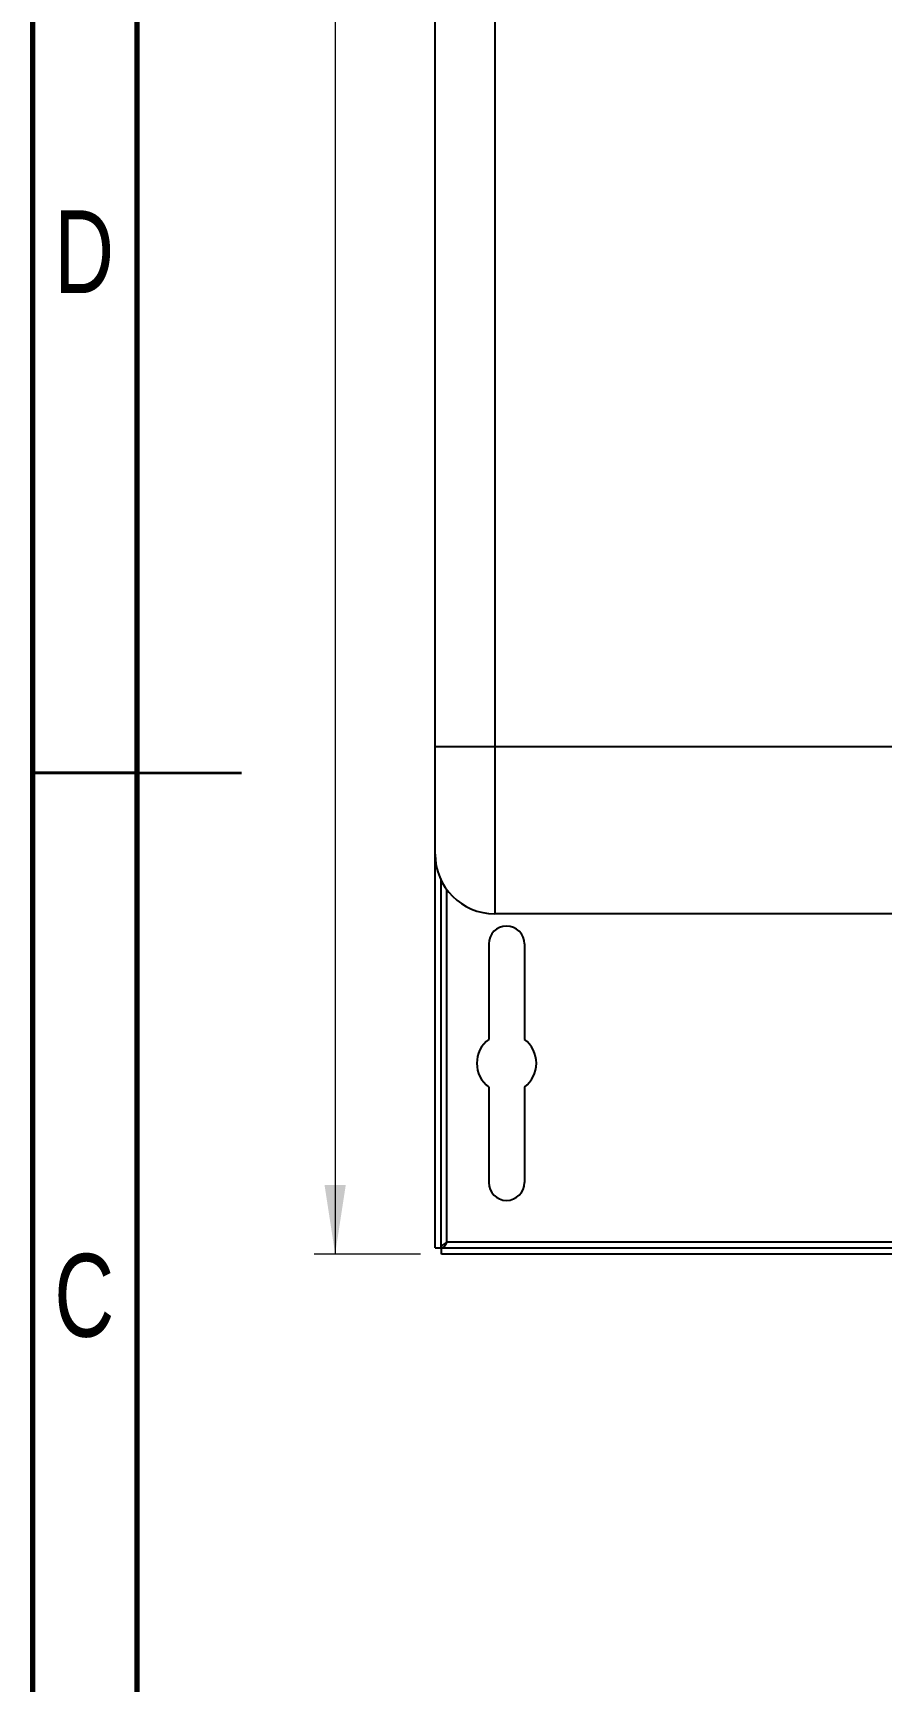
# Model space of a CAD drawing. Header units: millimetres. Extents: x 15 to 415, y 5 to 292.
# Drawn here: x 15 to 55.7, y 105 to 183.9 of the extents above; entities that cross this region are included whole.
import ezdxf

# ---------------------------------------------------------------- set-up
doc = ezdxf.new("R2010")
doc.units = ezdxf.units.MM
doc.styles.add('SLDTEXTSTYLE0', font='TXT', dxfattribs={"width": 0.75})
doc.dimstyles.new('SLDDIMSTYLE0', dxfattribs={"dimtxt": 3.5, "dimasz": 3.302, "dimexe": 0, "dimexo": 0.0625, "dimgap": 0.875, "dimtad": 1, "dimlfac": 3.5, "dimrnd": 1e-09, "dimzin": 12, "dimdsep": 46, "dimtxsty": 'SLDTEXTSTYLE0', "dimsah": 1, "dimcen": 0.09, "dimadec": 0, "dimazin": 3, "dimtfac": 1, "dimtofl": 0, "dimtmove": 0, "dimatfit": 3, "dimfxl": 0, "dimfrac": 2, "dimtolj": 1, "dimtzin": 12, "dimarcsym": 0})

# ---------------------------------------------------------------- blocks, each defined once
blk = doc.blocks.new('_D_1')
at = {"color": 7, "linetype": 'Continuous', "lineweight": 18}
for p, q in [((33.582, 239.726), (28.486, 239.726)), ((29.486, 239.726), (29.486, 125.44)), ((33.582, 125.44), (28.486, 125.44))]:
    blk.add_line(p, q, dxfattribs=at)
for points in [[(29.486, 239.726), (28.978, 236.424), (29.994, 236.424)], [(29.486, 125.44), (29.994, 128.742), (28.978, 128.742)]]:
    blk.add_solid(points, dxfattribs=at)
at = {"color": 7, "linetype": 'Continuous', "lineweight": 18, "insert": (24.974, 184.744), "char_height": 3.5, "attachment_point": 1, "rotation": 90, "style": 'SLDTEXTSTYLE0'}
blk.add_mtext('400', dxfattribs=at)

msp = doc.modelspace()

# ---------------------------------------------------------------- linework, layer by layer
at = {"color": 7, "linetype": 'Continuous', "lineweight": 70}
for p, q in [((15, 5), (15, 292)), ((20, 10), (20, 287))]:
    msp.add_line(p, q, dxfattribs=at)
at = {"color": 7, "linetype": 'Continuous', "lineweight": 25}
for p, q in [((34.2756, 149.7459), (34.2756, 232.0317)), ((37.1328, 232.0317), (37.1328, 149.7459)), ((37.1328, 149.7459), (34.2756, 149.7459)), ((34.2756, 144.6031), (34.2756, 149.7459)), ((64.847, 149.7459), (37.1328, 149.7459)), ((37.1328, 149.7459), (37.1328, 141.7459)), ((34.2756, 125.7459), (34.2756, 144.6031)), ((34.5613, 125.7459), (34.5613, 143.3577)), ((64.847, 141.7459), (37.1328, 141.7459)), ((36.847, 140.2972), (36.847, 135.7257)), ((38.5613, 140.2972), (38.5613, 135.7257)), ((36.847, 133.44), (36.847, 128.8686)), ((38.5613, 133.44), (38.5613, 128.8686)), ((34.2756, 125.7459), (34.5613, 125.7459)), ((34.5815, 125.44), (34.5815, 125.7257)), ((75.7042, 125.7257), (34.5815, 125.7257)), ((75.7042, 125.44), (34.5815, 125.44))]:
    msp.add_line(p, q, dxfattribs=at)
at = {"color": 7, "linetype": 'Continuous', "lineweight": 35}
for p, q in [((15, 148.5), (25, 148.5)), ((20, 148.5), (15, 148.5))]:
    msp.add_line(p, q, dxfattribs=at)
at = {"color": 8, "linetype": 'Continuous', "lineweight": 25}
for p, q in [((34.847, 126.0115), (34.847, 142.8888)), ((75.7042, 126.0115), (34.847, 126.0115))]:
    msp.add_line(p, q, dxfattribs=at)
at = {"color": 7, "linetype": 'Continuous', "lineweight": 25}
for centre, radius, start, end in [((37.1328, 144.6031), 2.8571, 180, 270), ((37.7042, 140.2972), 0.8571, 0, 180), ((37.7042, 134.5829), 1.4286, 126.869898, 233.130102), ((37.7042, 134.5829), 1.4286, 306.869898, 53.130102), ((37.7042, 128.8686), 0.8571, 180, 0)]:
    msp.add_arc(centre, radius, start, end, dxfattribs=at)
msp.add_open_spline([(34.847, 126.0115), (34.8096, 125.9893), (34.7347, 125.9451), (34.6403, 125.8787), (34.5742, 125.8123), (34.5656, 125.7681), (34.5613, 125.7459)], degree=3, dxfattribs=at)
msp.add_open_spline([(34.5815, 125.7257), (34.6064, 125.7311), (34.6534, 125.7414), (34.7224, 125.8149), (34.7861, 125.9083), (34.8276, 125.9786), (34.847, 126.0115)], degree=3, knots=[0, 0, 0, 0, 0.2803076, 0.5302368, 0.7800918, 1, 1, 1, 1], dxfattribs=at)

# ---------------------------------------------------------------- texts
at = {"color": 7, "linetype": 'Continuous', "lineweight": 0, "char_height": 3.9688, "attachment_point": 2, "style": 'SLDTEXTSTYLE0'}
for s, insert in [('D', (17.4527, 175.4493)), ('C', (17.4587, 125.4493))]:
    msp.add_mtext(s, dxfattribs=dict(at, insert=insert))

# ---------------------------------------------------------------- dimensions: what is measured, and where the dimension line sits
at = {"color": 7, "linetype": 'Continuous', "lineweight": 18}
dim = msp.add_linear_dim(base=(29.4856, 125.44), p1=(34.5815, 239.7257), p2=(34.5815, 125.44), angle=90, dimstyle='SLDDIMSTYLE0', dxfattribs=at)
dim.commit()
dim.dimension.update_dxf_attribs({"geometry": '_D_1', "text_midpoint": (29.4856, 188.6228), "dimtype": 160})

doc.saveas('drawing.dxf')
